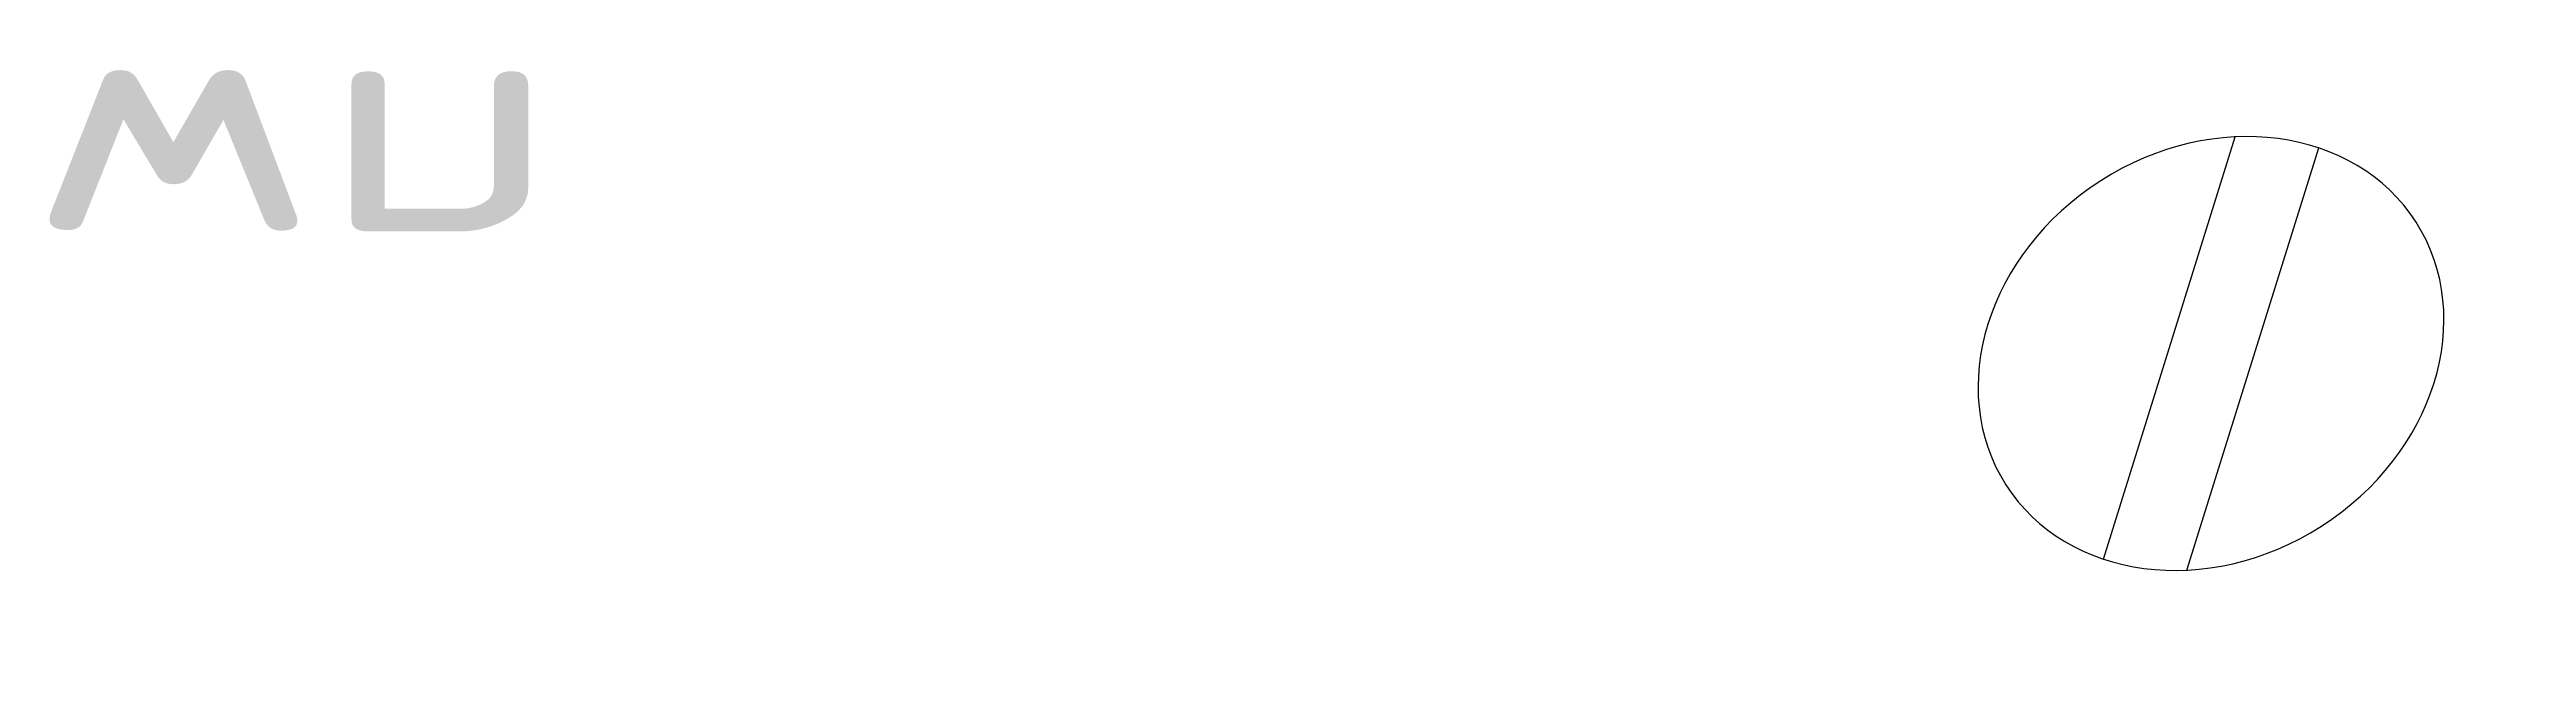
# Model space of a CAD drawing. Header units: inches. Extents: x -160 to 97, y 23 to 86.
import ezdxf
from ezdxf.enums import TextEntityAlignment as Align

# ---------------------------------------------------------------- set-up
doc = ezdxf.new("R2010")
doc.units = ezdxf.units.IN
doc.header["$MEASUREMENT"] = 0
doc.styles.add('WD_IEC', font='ISOCP2.shx', dxfattribs={"width": 0.9, "height": 4})

# ---------------------------------------------------------------- blocks, each defined once
blk = doc.blocks.new('Bb232')
for p, q in [((-0.281, 0.4136), (0.4136, -0.281)), ((-0.4136, 0.281), (0.281, -0.4136))]:
    blk.add_line(p, q)
blk.add_circle((0, 0), 0.5)
at = {"style": 'WD_IEC', "flags": 1}
blk.add_attdef('X1TERM01', (0.5, 0), '', height=0.08, dxfattribs=at)
at = {"linetype": 'Continuous', "style": 'WD_IEC', "width": 0.8}
blk.add_attdef('TERM01', text='', height=2, dxfattribs=at).set_placement((0, -1), align=Align.TOP_CENTER)
blk = doc.blocks.new('Wd_wnh1')
at = {"style": 'WD_IEC', "width": 0.8}
blk.add_attdef('WIRENO', text='', height=2.5, dxfattribs=at).set_placement((0, 0), align=Align.MIDDLE_CENTER)
at = {"style": 'WD_IEC', "flags": 1}
for tag, p in [('W01USER', (0, 0.75)), ('W02USER', (0, 0.625)), ('W03USER', (0, 0.5)), ('W04USER', (0, 0.375)), ('W05USER', (0, 0.25)), ('W06USER', (0, 0.125)), ('W07USER', (0, 0)), ('W08USER', (0, -0.125)), ('W09USER', (0, -0.25)), ('W10USER', (0, -0.375))]:
    blk.add_attdef(tag, text='', height=0.08, dxfattribs=at).set_placement(p, align=Align.CENTER)
for tag, p in [('X4TERM01', (-1, 0)), ('X1TERM01', (1, 0))]:
    blk.add_attdef(tag, p, '', height=0.2, dxfattribs=at)
at = {"style": 'WD_IEC'}
for tag, p in [('X4_TINY_DOT_DONT_REMOVE', (-1, 0)), ('X1_TINY_DOT_DONT_REMOVE', (1, 0))]:
    blk.add_attdef(tag, p, '', height=0.002, dxfattribs=at)

msp = doc.modelspace()

# ---------------------------------------------------------------- block references
at = {"xscale": 50.5, "yscale": -42.5, "zscale": 50.5, "rotation": 32.58570735391442}
msp.add_blockref('Bb232', (64, 54.5), dxfattribs=at)
ref = msp.add_blockref('Wd_wnh1', (-135, 72), dxfattribs=dict(xscale=19, yscale=-9.5, zscale=19))
ref.add_attrib('X4_TINY_DOT_DONT_REMOVE', '.', (154, 72), dxfattribs={"extrusion": (0, 0, -1), "height": 0.019, "rotation": 180, "style": 'WD_IEC', "width": 2})
ref.add_attrib('X1_TINY_DOT_DONT_REMOVE', '.', (116, 72), dxfattribs={"extrusion": (0, 0, -1), "height": 0.019, "rotation": 180, "style": 'WD_IEC', "width": 2})
ref.add_attrib('WIRENO', 'wn', dxfattribs={"extrusion": (0, 0, -1), "height": 23.75, "rotation": 180, "style": 'WD_IEC', "width": 1.6}).set_placement((135, 72), align=Align.MIDDLE_CENTER)

doc.saveas('drawing.dxf')
